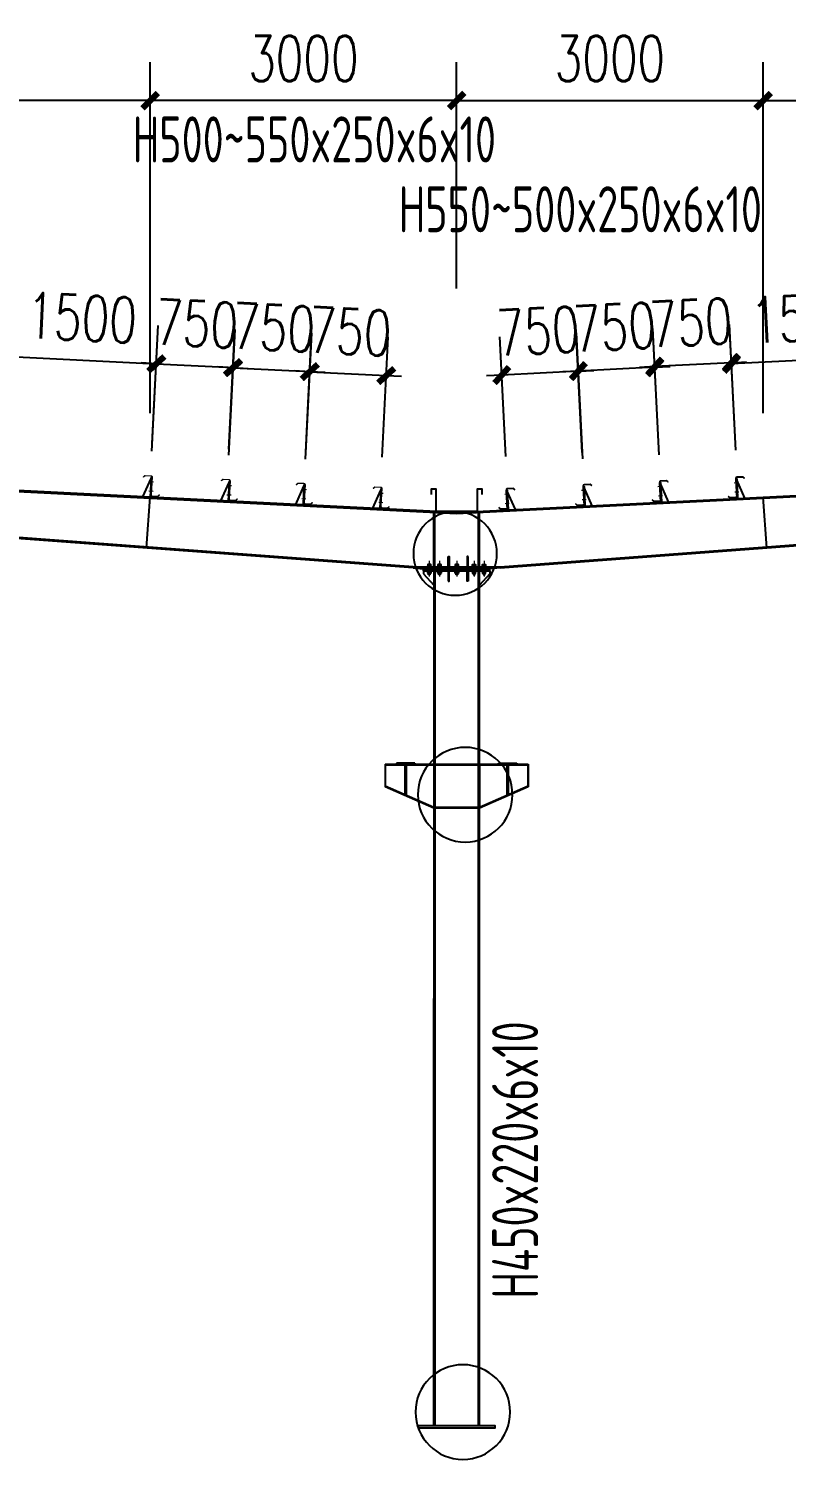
# Model space of a CAD drawing. Extents: x -33967 to 1773478, y -1022458 to -784650.
# Drawn here: x 1684235 to 1691651, y -986414 to -972405 of the extents above; entities that cross this region are included whole.
import ezdxf

# ---------------------------------------------------------------- set-up
doc = ezdxf.new("R2010")
doc.units = 0
doc.header["$LTSCALE"] = 1000
doc.header["$MEASUREMENT"] = 0
doc.linetypes.add('ACAD_ISO02W100', pattern=[15, 12, -3])
for name, color, linetype in [('14', 2, 'Continuous'), ('AXIS', 3, 'Continuous'), ('G L', 150, 'Continuous'), ('GL', 150, 'Continuous'), ('GZ', 50, 'Continuous'), ('SPACE', 7, 'Continuous'), ('TEXT', 7, 'Continuous'), ('天沟', 2, 'Continuous'), ('柱子', 30, 'Continuous'), ('檩托板', 7, 'Continuous')]:
    doc.layers.add(name, color=color, linetype=linetype)
for name, color, linetype, lineweight in [('6', 253, 'Continuous', 13), ('檩条', 30, 'Continuous', 5), ('螺栓', 15, 'Continuous', 18)]:
    doc.layers.add(name, color=color, linetype=linetype, lineweight=lineweight)
doc.styles.add('_TCH_DIM_T3', font='SIMPLEX', dxfattribs={"width": 0.705882, "bigfont": 'GBCBIG'})
doc.styles.add('TSSD_Norm', font='tssdeng.shx', dxfattribs={"bigfont": 'hztxt.shx'})
doc.dimstyles.new('TCH_150_1', dxfattribs={"dimtxt": 446.25, "dimasz": 150, "dimexe": 375, "dimexo": 450, "dimgap": 189.375, "dimtad": 1, "dimdec": 0, "dimzin": 0, "dimdsep": 46, "dimtxsty": '_TCH_DIM_T3', "dimblk": 'ARCHTICK', "dimcen": 0.09, "dimclrd": 256, "dimclre": 256, "dimclrt": 7, "dimazin": 2, "dimtfac": 1, "dimtdec": 0, "dimtix": 1, "dimtmove": 2, "dimatfit": 3, "dimfxl": 1, "dimtolj": 1, "dimtzin": 0, "dimarcsym": 0})
pattern_1 = [(180, (1860132.074, -911445.4924), (-3e-12, -6.37031987), []), (180, (1860132.074, -911448.6775), (-3e-12, -6.37031987), [3.18515994, -1.59257997])]
pattern_2 = [(180, (1860132.074, -911445.4924), (-3e-12, -6.37031987), []), (180, (1860132.074, -911448.6775), (-3e-12, -6.37031987), [3.18515994, -1.59257997])]
pattern_3 = [(180, (1859962.355, -911445.4924), (-3e-12, -6.37031987), []), (180, (1859962.355, -911448.6775), (-3e-12, -6.37031987), [3.18515994, -1.59257997])]
pattern_4 = [(180, (1859962.355, -911445.4924), (-3e-12, -6.37031987), []), (180, (1859962.355, -911448.6775), (-3e-12, -6.37031987), [3.18515994, -1.59257997])]
pattern_5 = [(180, (1859862.355, -911445.4924), (-3e-12, -6.37031987), []), (180, (1859862.355, -911448.6775), (-3e-12, -6.37031987), [3.18515994, -1.59257997])]
pattern_6 = [(180, (1859862.355, -911445.4924), (-3e-12, -6.37031987), []), (180, (1859862.355, -911448.6775), (-3e-12, -6.37031987), [3.18515994, -1.59257997])]
pattern_7 = [(180, (1860014.3554, -911445.4924), (-3e-12, -6.37031987), []), (180, (1860014.3554, -911448.6775), (-3e-12, -6.37031987), [3.18515994, -1.59257997])]
pattern_8 = [(180, (1860014.3554, -911445.4924), (-3e-12, -6.37031987), []), (180, (1860014.3554, -911448.6775), (-3e-12, -6.37031987), [3.18515994, -1.59257997])]
pattern_9 = [(180, (1859912.3554, -911445.4924), (-3e-12, -6.37031987), []), (180, (1859912.3554, -911448.6775), (-3e-12, -6.37031987), [3.18515994, -1.59257997])]
pattern_10 = [(180, (1859912.3554, -911445.4924), (-3e-12, -6.37031987), []), (180, (1859912.3554, -911448.6775), (-3e-12, -6.37031987), [3.18515994, -1.59257997])]

# ---------------------------------------------------------------- blocks, each defined once
blk = doc.blocks.new('LT')
at = {"layer": '檩托板', "elevation": 0}
for points in [[(1356482, 98210), (1356488, 98210), (1356498, 98018), (1356492, 98018)], [(1356488, 98200), (1356498, 98018), (1356568, 98022)]]:
    blk.add_lwpolyline(points, close=True, dxfattribs=at)
at = {"layer": '檩条', "color": 1, "linetype": 'Continuous'}
for p, q in [((1356504, 98171, -2), (1356464, 98169, -2)), ((1356509, 98080, -2), (1356469, 98078, -2))]:
    blk.add_line(p, q, dxfattribs=at)
at = {"layer": '檩条', "elevation": -2}
blk.add_lwpolyline([(1356481, 98215, -0.414214), (1356491, 98225), (1356547, 98228), (1356561, 98215), (1356563, 98218), (1356548, 98231), (1356488, 98228, 0.414214), (1356478, 98217), (1356488, 98041, -0.414214), (1356478, 98030), (1356423, 98027), (1356408, 98040), (1356406, 98038), (1356421, 98024), (1356481, 98027, 0.414214), (1356491, 98038), (1356481, 98215)], format="xyb", dxfattribs=at)
at = {"layer": '檩条', "color": 1, "linetype": 'Continuous'}
for points in [[(1356481, 98158, -2), (1356480, 98182, -2), (1356490, 98158, -2), (1356489, 98182, -2)], [(1356485, 98091, -2), (1356486, 98066, -2), (1356494, 98091, -2), (1356495, 98067, -2)]]:
    blk.add_solid(points, dxfattribs=at)
blk = doc.blocks.new('_ArchTick')
at = {"color": 0, "linetype": 'ByBlock', "const_width": 0.4}
blk.add_lwpolyline([(-0.5, -0.5), (0.5, 0.5)], dxfattribs=at)
blk = doc.blocks.new('*D121')
at = {"layer": 'AXIS', "lineweight": -2, "transparency": 16777216}
for p, q in [((1683946, -976393), (1684004, -975237)), ((1685445, -976468), (1685502, -975312)), ((1683985, -975612), (1685484, -975687))]:
    blk.add_line(p, q, dxfattribs=at)
at = {"layer": 'Defpoints', "color": 0, "transparency": 16777216}
for p in [(1685484, -975687), (1683924, -976843, 0), (1685422, -976917, 0)]:
    blk.add_point(p, dxfattribs=at)
at = {"layer": 'AXIS', "lineweight": -2, "transparency": 16777216, "xscale": 150, "yscale": 150, "zscale": 150}
for p, rotation in [((1683985, -975612), 177.1375947688727), ((1685484, -975687), 357.1375947688728)]:
    blk.add_blockref('_ArchTick', p, dxfattribs=dict(at, rotation=rotation))
at = {"layer": 'AXIS', "color": 7, "transparency": 16777216, "insert": (1684755, -975237), "char_height": 446.2, "attachment_point": 5, "rotation": 357.1376, "style": '_TCH_DIM_T3'}
blk.add_mtext('\\A1;1500', dxfattribs=at)
blk = doc.blocks.new('*D474')
at = {"layer": 'AXIS', "lineweight": -2, "transparency": 16777216}
for p, q in [((1692651, -976393), (1692594, -975237)), ((1691153, -976468), (1691096, -975312)), ((1692612, -975612), (1691114, -975687))]:
    blk.add_line(p, q, dxfattribs=at)
at = {"layer": 'Defpoints', "color": 0, "transparency": 16777216}
for p in [(1691114, -975687), (1691176, -976917, 0), (1692674, -976843, 0)]:
    blk.add_point(p, dxfattribs=at)
at = {"layer": 'AXIS', "lineweight": -2, "transparency": 16777216, "xscale": 150, "yscale": 150, "zscale": 150}
for p, rotation in [((1692612, -975612), 2.862405231127259), ((1691114, -975687), 182.8624052311272)]:
    blk.add_blockref('_ArchTick', p, dxfattribs=dict(at, rotation=rotation))
at = {"layer": 'AXIS', "color": 7, "transparency": 16777216, "insert": (1691843, -975237), "char_height": 446.2, "attachment_point": 5, "rotation": 2.8624, "style": '_TCH_DIM_T3'}
blk.add_mtext('\\A1;1500', dxfattribs=at)
blk = doc.blocks.new('*D475')
at = {"layer": 'AXIS', "lineweight": -2, "transparency": 16777216}
for p, q in [((1690403, -976513), (1690344, -975340)), ((1691155, -976533), (1691093, -975302)), ((1691112, -975677), (1690363, -975714)), ((1691112, -975677), (1691262, -975669)), ((1690363, -975714), (1690213, -975722))]:
    blk.add_line(p, q, dxfattribs=at)
at = {"layer": 'Defpoints', "color": 0, "transparency": 16777216}
for p in [(1690363, -975714), (1690425, -976962, 0), (1691177, -976982, 0)]:
    blk.add_point(p, dxfattribs=at)
at = {"layer": 'AXIS', "lineweight": -2, "transparency": 16777216, "xscale": 150, "yscale": 150, "zscale": 150}
for p, rotation in [((1691112, -975677), 182.8624052311272), ((1690363, -975714), 2.862405231127226)]:
    blk.add_blockref('_ArchTick', p, dxfattribs=dict(at, rotation=rotation))
at = {"layer": 'AXIS', "color": 7, "transparency": 16777216, "insert": (1690717, -975284), "char_height": 446.2, "attachment_point": 5, "rotation": 2.8624, "style": '_TCH_DIM_T3'}
blk.add_mtext('\\A1;750', dxfattribs=at)
blk = doc.blocks.new('*D478')
at = {"layer": 'AXIS', "lineweight": -2, "transparency": 16777216}
for p, q in [((1689654, -976557), (1689595, -975383)), ((1690406, -976577), (1690344, -975346)), ((1689614, -975758), (1689464, -975766)), ((1690363, -975721), (1689614, -975758)), ((1690363, -975721), (1690513, -975713))]:
    blk.add_line(p, q, dxfattribs=at)
at = {"layer": 'Defpoints', "color": 0, "transparency": 16777216}
for p in [(1689614, -975758), (1689676, -977006, 0), (1690428, -977026, 0)]:
    blk.add_point(p, dxfattribs=at)
at = {"layer": 'AXIS', "lineweight": -2, "transparency": 16777216, "xscale": 150, "yscale": 150, "zscale": 150}
for p, rotation in [((1689614, -975758), 2.862405231127226), ((1690363, -975721), 182.8624052311272)]:
    blk.add_blockref('_ArchTick', p, dxfattribs=dict(at, rotation=rotation))
at = {"layer": 'AXIS', "color": 7, "transparency": 16777216, "insert": (1689968, -975327), "char_height": 446.2, "attachment_point": 5, "rotation": 2.8624, "style": '_TCH_DIM_T3'}
blk.add_mtext('\\A1;750', dxfattribs=at)
blk = doc.blocks.new('*D479')
at = {"layer": 'AXIS', "lineweight": -2, "transparency": 16777216}
for p, q in [((1688906, -976596), (1688847, -975422)), ((1689658, -976616), (1689596, -975385)), ((1688866, -975797), (1688716, -975804)), ((1689615, -975759), (1688866, -975797)), ((1689615, -975759), (1689765, -975752))]:
    blk.add_line(p, q, dxfattribs=at)
at = {"layer": 'Defpoints', "color": 0, "transparency": 16777216}
for p in [(1688866, -975797), (1688928, -977045, 0), (1689680, -977065, 0)]:
    blk.add_point(p, dxfattribs=at)
at = {"layer": 'AXIS', "lineweight": -2, "transparency": 16777216, "xscale": 150, "yscale": 150, "zscale": 150}
for p, rotation in [((1688866, -975797), 2.862405231127226), ((1689615, -975759), 182.8624052311272)]:
    blk.add_blockref('_ArchTick', p, dxfattribs=dict(at, rotation=rotation))
at = {"layer": 'AXIS', "color": 7, "transparency": 16777216, "insert": (1689220, -975366), "char_height": 446.2, "attachment_point": 5, "rotation": 2.8624, "style": '_TCH_DIM_T3'}
blk.add_mtext('\\A1;750', dxfattribs=at)
blk = doc.blocks.new('*D484')
at = {"layer": 'AXIS', "lineweight": -2, "transparency": 16777216}
for p, q in [((1685442, -976543), (1685504, -975312)), ((1686195, -976523), (1686253, -975350)), ((1685485, -975687), (1685335, -975679)), ((1685485, -975687), (1686234, -975724)), ((1686234, -975724), (1686384, -975732))]:
    blk.add_line(p, q, dxfattribs=at)
at = {"layer": 'Defpoints', "color": 0, "transparency": 16777216}
for p in [(1686234, -975724), (1685420, -976992, 0), (1686172, -976972, 0)]:
    blk.add_point(p, dxfattribs=at)
at = {"layer": 'AXIS', "lineweight": -2, "transparency": 16777216, "xscale": 150, "yscale": 150, "zscale": 150}
for p, rotation in [((1685485, -975687), 357.1375947688728), ((1686234, -975724), 177.1375947688727)]:
    blk.add_blockref('_ArchTick', p, dxfattribs=dict(at, rotation=rotation))
at = {"layer": 'AXIS', "color": 7, "transparency": 16777216, "insert": (1685880, -975294), "char_height": 446.2, "attachment_point": 5, "rotation": 357.1376, "style": '_TCH_DIM_T3'}
blk.add_mtext('\\A1;750', dxfattribs=at)
blk = doc.blocks.new('*D485')
at = {"layer": 'AXIS', "lineweight": -2, "transparency": 16777216}
for p, q in [((1686195, -976581), (1686256, -975351)), ((1686947, -976561), (1687005, -975388)), ((1686237, -975725), (1686088, -975718)), ((1686237, -975725), (1686987, -975763)), ((1686987, -975763), (1687136, -975770))]:
    blk.add_line(p, q, dxfattribs=at)
at = {"layer": 'Defpoints', "color": 0, "transparency": 16777216}
for p in [(1686987, -975763), (1686172, -977031, 0), (1686924, -977011, 0)]:
    blk.add_point(p, dxfattribs=at)
at = {"layer": 'AXIS', "lineweight": -2, "transparency": 16777216, "xscale": 150, "yscale": 150, "zscale": 150}
for p, rotation in [((1686237, -975725), 357.1375947688728), ((1686987, -975763), 177.1375947688727)]:
    blk.add_blockref('_ArchTick', p, dxfattribs=dict(at, rotation=rotation))
at = {"layer": 'AXIS', "color": 7, "transparency": 16777216, "insert": (1686633, -975332), "char_height": 446.2, "attachment_point": 5, "rotation": 357.1376, "style": '_TCH_DIM_T3'}
blk.add_mtext('\\A1;750', dxfattribs=at)
blk = doc.blocks.new('*D486')
at = {"layer": 'AXIS', "lineweight": -2, "transparency": 16777216}
for p, q in [((1686943, -976620), (1687004, -975390)), ((1687695, -976600), (1687754, -975427)), ((1686986, -975764), (1686836, -975757)), ((1686986, -975764), (1687735, -975802)), ((1687735, -975802), (1687885, -975809))]:
    blk.add_line(p, q, dxfattribs=at)
at = {"layer": 'Defpoints', "color": 0, "transparency": 16777216}
for p in [(1687735, -975802), (1686920, -977070, 0), (1687672, -977050, 0)]:
    blk.add_point(p, dxfattribs=at)
at = {"layer": 'AXIS', "lineweight": -2, "transparency": 16777216, "xscale": 150, "yscale": 150, "zscale": 150}
for p, rotation in [((1686986, -975764), 357.1375947688728), ((1687735, -975802), 177.1375947688727)]:
    blk.add_blockref('_ArchTick', p, dxfattribs=dict(at, rotation=rotation))
at = {"layer": 'AXIS', "color": 7, "transparency": 16777216, "insert": (1687381, -975371), "char_height": 446.2, "attachment_point": 5, "rotation": 357.1376, "style": '_TCH_DIM_T3'}
blk.add_mtext('\\A1;750', dxfattribs=at)
blk = doc.blocks.new('*D2004')
at = {"layer": 'AXIS', "lineweight": -2, "transparency": 16777216}
for p, q in [((1679174, -976170), (1679174, -972735)), ((1685424, -975234), (1685424, -972735)), ((1685424, -973110), (1679174, -973110))]:
    blk.add_line(p, q, dxfattribs=at)
at = {"layer": 'Defpoints', "color": 0, "transparency": 16777216}
for p in [(1679174, -973110), (1685424, -975684, 3), (1679174, -976620, 3)]:
    blk.add_point(p, dxfattribs=at)
at = {"layer": 'AXIS', "lineweight": -2, "transparency": 16777216, "xscale": 150, "yscale": 150, "zscale": 150, "rotation": 180}
blk.add_blockref('_ArchTick', (1679174, -973110), dxfattribs=at)
at = {"layer": 'AXIS', "lineweight": -2, "transparency": 16777216, "xscale": 150, "yscale": 150, "zscale": 150}
blk.add_blockref('_ArchTick', (1685424, -973110), dxfattribs=at)
at = {"layer": 'AXIS', "color": 7, "transparency": 16777216, "insert": (1682299, -972698), "char_height": 446.2, "attachment_point": 5, "style": '_TCH_DIM_T3'}
blk.add_mtext('\\A1;6250', dxfattribs=at)
blk = doc.blocks.new('*D2005')
at = {"layer": 'AXIS', "lineweight": -2, "transparency": 16777216}
for p, q in [((1691424, -975399), (1691424, -972735)), ((1697424, -976170), (1697424, -972735)), ((1691424, -973110), (1697424, -973110))]:
    blk.add_line(p, q, dxfattribs=at)
at = {"layer": 'Defpoints', "color": 0, "transparency": 16777216}
for p in [(1697424, -973110), (1691424, -975849), (1697424, -976620, 3)]:
    blk.add_point(p, dxfattribs=at)
at = {"layer": 'AXIS', "lineweight": -2, "transparency": 16777216, "xscale": 150, "yscale": 150, "zscale": 150, "rotation": 180}
blk.add_blockref('_ArchTick', (1691424, -973110), dxfattribs=at)
at = {"layer": 'AXIS', "lineweight": -2, "transparency": 16777216, "xscale": 150, "yscale": 150, "zscale": 150}
blk.add_blockref('_ArchTick', (1697424, -973110), dxfattribs=at)
at = {"layer": 'AXIS', "color": 7, "transparency": 16777216, "insert": (1694424, -972698), "char_height": 446.2, "attachment_point": 5, "style": '_TCH_DIM_T3'}
blk.add_mtext('\\A1;6000', dxfattribs=at)
blk = doc.blocks.new('*D2012')
at = {"layer": 'AXIS', "lineweight": -2, "transparency": 16777216}
for p, q in [((1685424, -976170), (1685424, -972735)), ((1688424, -974949), (1688424, -972735)), ((1688424, -973110), (1685424, -973110))]:
    blk.add_line(p, q, dxfattribs=at)
at = {"layer": 'Defpoints', "color": 0, "transparency": 16777216}
for p in [(1685424, -973110), (1688424, -975399), (1685424, -976620, 3)]:
    blk.add_point(p, dxfattribs=at)
at = {"layer": 'AXIS', "lineweight": -2, "transparency": 16777216, "xscale": 150, "yscale": 150, "zscale": 150, "rotation": 180}
blk.add_blockref('_ArchTick', (1685424, -973110), dxfattribs=at)
at = {"layer": 'AXIS', "lineweight": -2, "transparency": 16777216, "xscale": 150, "yscale": 150, "zscale": 150}
blk.add_blockref('_ArchTick', (1688424, -973110), dxfattribs=at)
at = {"layer": 'AXIS', "color": 7, "transparency": 16777216, "insert": (1686924, -972698), "char_height": 446.2, "attachment_point": 5, "style": '_TCH_DIM_T3'}
blk.add_mtext('\\A1;3000', dxfattribs=at)
blk = doc.blocks.new('*D2006')
at = {"layer": 'AXIS', "lineweight": -2, "transparency": 16777216}
for p, q in [((1688424, -974949), (1688424, -972735)), ((1691424, -976170), (1691424, -972735)), ((1688424, -973110), (1691424, -973110))]:
    blk.add_line(p, q, dxfattribs=at)
at = {"layer": 'Defpoints', "color": 0, "transparency": 16777216}
for p in [(1691424, -973110), (1688424, -975399), (1691424, -976620, 3)]:
    blk.add_point(p, dxfattribs=at)
at = {"layer": 'AXIS', "lineweight": -2, "transparency": 16777216, "xscale": 150, "yscale": 150, "zscale": 150, "rotation": 180}
blk.add_blockref('_ArchTick', (1688424, -973110), dxfattribs=at)
at = {"layer": 'AXIS', "lineweight": -2, "transparency": 16777216, "xscale": 150, "yscale": 150, "zscale": 150}
blk.add_blockref('_ArchTick', (1691424, -973110), dxfattribs=at)
at = {"layer": 'AXIS', "color": 7, "transparency": 16777216, "insert": (1689924, -972698), "char_height": 446.2, "attachment_point": 5, "style": '_TCH_DIM_T3'}
blk.add_mtext('\\A1;3000', dxfattribs=at)

msp = doc.modelspace()

# ---------------------------------------------------------------- hatches: boundary and pattern name
at = {"layer": '螺栓'}
h = msp.add_hatch(dxfattribs=at)
h.set_pattern_fill('BRASS', color=256, scale=1.0032, angle=180, style=0)
h.set_pattern_definition(pattern_5)
h.paths.add_polyline_path([(1688145.9, -977740), (1688145.9, -977753.7), (1688166, -977753.7), (1688166, -977740)])
h = msp.add_hatch(dxfattribs=at)
h.set_pattern_fill('BRASS', color=256, scale=1.0032, angle=180, style=0)
h.set_pattern_definition(pattern_6)
h.paths.add_polyline_path([(1688145.9, -977740), (1688145.9, -977753.7), (1688166, -977753.7), (1688166, -977740)])
h = msp.add_hatch(dxfattribs=at)
h.set_pattern_fill('BRASS', color=256, scale=1.0032, angle=180, style=0)
h.set_pattern_definition(pattern_5)
h.paths.add_polyline_path([(1688145.9, -977740), (1688145.9, -977753.7), (1688166, -977753.7), (1688166, -977740)])
h = msp.add_hatch(dxfattribs=at)
h.set_pattern_fill('BRASS', color=256, scale=1.0032, angle=180, style=0)
h.set_pattern_definition(pattern_6)
h.paths.add_polyline_path([(1688145.9, -977740), (1688145.9, -977753.7), (1688166, -977753.7), (1688166, -977740)])
h = msp.add_hatch(dxfattribs=at)
h.set_pattern_fill('BRASS', color=256, scale=1.0032, angle=180, style=0)
h.set_pattern_definition(pattern_3)
h.paths.add_polyline_path([(1688245.9, -977740), (1688245.9, -977753.7), (1688266, -977753.7), (1688266, -977740)])
h = msp.add_hatch(dxfattribs=at)
h.set_pattern_fill('BRASS', color=256, scale=1.0032, angle=180, style=0)
h.set_pattern_definition(pattern_4)
h.paths.add_polyline_path([(1688245.9, -977740), (1688245.9, -977753.7), (1688266, -977753.7), (1688266, -977740)])
h = msp.add_hatch(dxfattribs=at)
h.set_pattern_fill('BRASS', color=256, scale=1.0032, angle=180, style=0)
h.set_pattern_definition(pattern_3)
h.paths.add_polyline_path([(1688245.9, -977740), (1688245.9, -977753.7), (1688266, -977753.7), (1688266, -977740)])
h = msp.add_hatch(dxfattribs=at)
h.set_pattern_fill('BRASS', color=256, scale=1.0032, angle=180, style=0)
h.set_pattern_definition(pattern_4)
h.paths.add_polyline_path([(1688245.9, -977740), (1688245.9, -977753.7), (1688266, -977753.7), (1688266, -977740)])
h = msp.add_hatch(dxfattribs=at)
h.set_pattern_fill('BRASS', color=256, scale=1.0032, angle=180, style=0)
h.set_pattern_definition(pattern_1)
h.paths.add_polyline_path([(1688415.6, -977740), (1688415.6, -977753.7), (1688435.7, -977753.7), (1688435.7, -977740)])
h = msp.add_hatch(dxfattribs=at)
h.set_pattern_fill('BRASS', color=256, scale=1.0032, angle=180, style=0)
h.set_pattern_definition(pattern_2)
h.paths.add_polyline_path([(1688415.6, -977740), (1688415.6, -977753.7), (1688435.7, -977753.7), (1688435.7, -977740)])
h = msp.add_hatch(dxfattribs=at)
h.set_pattern_fill('BRASS', color=256, scale=1.0032, angle=180, style=0)
h.set_pattern_definition(pattern_1)
h.paths.add_polyline_path([(1688415.6, -977740), (1688415.6, -977753.7), (1688435.7, -977753.7), (1688435.7, -977740)])
h = msp.add_hatch(dxfattribs=at)
h.set_pattern_fill('BRASS', color=256, scale=1.0032, angle=180, style=0)
h.set_pattern_definition(pattern_2)
h.paths.add_polyline_path([(1688415.6, -977740), (1688415.6, -977753.7), (1688435.7, -977753.7), (1688435.7, -977740)])
h = msp.add_hatch(dxfattribs=at)
h.set_pattern_fill('BRASS', color=256, scale=1.0032, angle=180, style=0)
h.set_pattern_definition(pattern_7)
h.paths.add_polyline_path([(1688604.1, -977740), (1688604.1, -977753.7), (1688584, -977753.7), (1688584, -977740)])
h = msp.add_hatch(dxfattribs=at)
h.set_pattern_fill('BRASS', color=256, scale=1.0032, angle=180, style=0)
h.set_pattern_definition(pattern_8)
h.paths.add_polyline_path([(1688604.1, -977740), (1688604.1, -977753.7), (1688584, -977753.7), (1688584, -977740)])
h = msp.add_hatch(dxfattribs=at)
h.set_pattern_fill('BRASS', color=256, scale=1.0032, angle=180, style=0)
h.set_pattern_definition(pattern_7)
h.paths.add_polyline_path([(1688604.1, -977740), (1688604.1, -977753.7), (1688584, -977753.7), (1688584, -977740)])
h = msp.add_hatch(dxfattribs=at)
h.set_pattern_fill('BRASS', color=256, scale=1.0032, angle=180, style=0)
h.set_pattern_definition(pattern_8)
h.paths.add_polyline_path([(1688604.1, -977740), (1688604.1, -977753.7), (1688584, -977753.7), (1688584, -977740)])
h = msp.add_hatch(dxfattribs=at)
h.set_pattern_fill('BRASS', color=256, scale=1.0032, angle=180, style=0)
h.set_pattern_definition(pattern_9)
h.paths.add_polyline_path([(1688702.1, -977740), (1688702.1, -977753.7), (1688682, -977753.7), (1688682, -977740)])
h = msp.add_hatch(dxfattribs=at)
h.set_pattern_fill('BRASS', color=256, scale=1.0032, angle=180, style=0)
h.set_pattern_definition(pattern_10)
h.paths.add_polyline_path([(1688702.1, -977740), (1688702.1, -977753.7), (1688682, -977753.7), (1688682, -977740)])
h = msp.add_hatch(dxfattribs=at)
h.set_pattern_fill('BRASS', color=256, scale=1.0032, angle=180, style=0)
h.set_pattern_definition(pattern_9)
h.paths.add_polyline_path([(1688702.1, -977740), (1688702.1, -977753.7), (1688682, -977753.7), (1688682, -977740)])
h = msp.add_hatch(dxfattribs=at)
h.set_pattern_fill('BRASS', color=256, scale=1.0032, angle=180, style=0)
h.set_pattern_definition(pattern_10)
h.paths.add_polyline_path([(1688702.1, -977740), (1688702.1, -977753.7), (1688682, -977753.7), (1688682, -977740)])

# ---------------------------------------------------------------- linework, layer by layer
at = {"layer": '14'}
for p, q in [((1687724, -979608), (1688199, -979608)), ((1688199, -979618), (1687724, -979618)), ((1687724, -979618), (1687724, -979818)), ((1688199, -979618), (1687724, -979618)), ((1688014, -979598), (1687834, -979598)), ((1687834, -979598), (1687834, -979608)), ((1687834, -979608), (1688014, -979608)), ((1687919, -979904.2), (1687919, -979618)), ((1687919, -979618), (1687929, -979618)), ((1687929, -979618), (1687929, -979908.6)), ((1688209, -979608), (1688639, -979608)), ((1688209, -979618), (1688209, -979608)), ((1688639, -979618), (1688209, -979618)), ((1688639, -979608), (1688639, -979618)), ((1688649, -979608), (1689124, -979608)), ((1689124, -979618), (1688649, -979618)), ((1688649, -979618), (1688649, -980028)), ((1689124, -979618), (1688649, -979618)), ((1688834, -979598), (1689014, -979598)), ((1688919, -979908.6), (1688919, -979618)), ((1688919, -979618), (1688929, -979618)), ((1688929, -979618), (1688929, -979904.2)), ((1689124, -979818), (1689124, -979618)), ((1687724, -979818), (1688199, -980028)), ((1687724, -979818), (1688199, -980028)), ((1688199, -980038), (1687724, -979828)), ((1687929, -979908.6), (1687919, -979904.2)), ((1688649, -980028), (1689124, -979818)), ((1688649, -980028), (1689124, -979818)), ((1689124, -979828), (1688649, -980038)), ((1688929, -979904.2), (1688919, -979908.6)), ((1688209, -980028), (1688639, -980028)), ((1688209, -980038), (1688209, -980028)), ((1688639, -980038), (1688209, -980038)), ((1688639, -980028), (1688639, -980038))]:
    msp.add_line(p, q, dxfattribs=at)
at = {"layer": '14', "const_width": 0.45}
msp.add_lwpolyline([(1688199, -980058), (1688199, -979618)], dxfattribs=at)
at = {"layer": '6', "linetype": 'ACAD_ISO02W100', "ltscale": 2}
for p, q in [((1688156, -977617.5), (1688156, -977769.8)), ((1688256, -977617.5), (1688256, -977769.8)), ((1688425.7, -977617.5), (1688425.7, -977769.8)), ((1688594, -977617.5), (1688594, -977769.8)), ((1688692, -977617.5), (1688692, -977769.8))]:
    msp.add_line(p, q, dxfattribs=at)
at = {"layer": 'AXIS'}
for points in [[(1688818.3, -977544.1, 1), (1688000.3, -977544.1, 1)], [(1688970.8, -979906, 1), (1688044.2, -979906, 1)], [(1688948, -985950.6, 1), (1688021.4, -985950.6, 1)]]:
    msp.add_lwpolyline(points, format="xyb", close=True, dxfattribs=at)
at = {"layer": 'G L'}
for p, q in [((1685387.2, -977489.7), (1685423.9, -976992.5)), ((1691460.7, -977489.7), (1691423.9, -976992.5))]:
    msp.add_line(p, q, dxfattribs=at)
for points in [[(1688423.9, -977142.5), (1679173.9, -976680)], [(1679173.9, -976690), (1688423.9, -977152.5), (1697423.9, -976702.5)], [(1688423.9, -977142.5), (1697423.9, -976692.5)], [(1687999, -977673.8), (1679173.9, -977020.4)], [(1687999, -977683.8), (1679173.9, -977030.4)], [(1688849, -977673.7), (1697423.9, -977032.9)], [(1688849, -977683.7), (1697423.9, -977042.9)]]:
    msp.add_lwpolyline(points, dxfattribs=at)
at = {"layer": 'GL'}
for p, q in [((1688199, -977673.7), (1688199, -977141.3)), ((1688209, -977673.7), (1688209, -977141.8)), ((1688639, -977673.7), (1688639, -977141.7)), ((1688649, -977673.7), (1688649, -977141.2)), ((1687999, -977683.7), (1687999, -977673.7)), ((1687999, -977673.7), (1688849, -977673.7)), ((1687999, -977683.7), (1688099, -977693.7)), ((1688099, -977713.7), (1688099, -977693.7)), ((1688099, -977693.7), (1688749, -977693.7)), ((1688099, -977713.7), (1688749, -977713.7)), ((1688099, -977713.7), (1688099, -977743.7)), ((1688099, -977743.7), (1688199, -977853.7)), ((1688749, -977743.7), (1688649, -977853.7)), ((1688849, -977683.7), (1688749, -977693.7)), ((1688749, -977713.7), (1688749, -977693.7)), ((1688749, -977713.7), (1688749, -977743.7)), ((1688849, -977683.7), (1688849, -977673.7))]:
    msp.add_line(p, q, dxfattribs=at)
for points in [[(1688341.2, -977573.7), (1688351.2, -977573.7), (1688351.2, -977673.7), (1688341.2, -977673.7)], [(1688535.4, -977573.7), (1688525.4, -977573.7), (1688525.4, -977673.7), (1688535.4, -977673.7)], [(1688341.2, -977813.7), (1688351.2, -977813.7), (1688351.2, -977713.7), (1688341.2, -977713.7)], [(1688535.4, -977813.7), (1688525.4, -977813.7), (1688525.4, -977713.7), (1688535.4, -977713.7)]]:
    msp.add_lwpolyline(points, close=True, dxfattribs=at)
at = {"layer": 'GZ'}
for p, q in [((1687724, -979608), (1687724, -979828)), ((1688014, -979598), (1688014, -979608)), ((1688834, -979608), (1688834, -979598)), ((1689014, -979598), (1689014, -979608)), ((1689124, -979608), (1689124, -979828))]:
    msp.add_line(p, q, dxfattribs=at)
for points in [[(1688649, -977713.7), (1688199, -977713.7), (1688198.9, -986083), (1688648.9, -986083), (1688649, -977683.7)], [(1688209, -977713.7), (1688639, -977713.7)]]:
    msp.add_lwpolyline(points, dxfattribs=at)
msp.add_lwpolyline([(1688639, -977713.7), (1688209, -977713.7), (1688208.9, -986083), (1688638.9, -986083)], close=True, dxfattribs=at)
at = {"layer": 'GZ', "color": 141, "true_color": 0xadddf7}
msp.add_lwpolyline([(1688048.9, -986083), (1688798.9, -986083), (1688798.9, -986108), (1688048.9, -986108)], close=True, dxfattribs=at)
at = {"layer": '天沟', "linetype": 'ByBlock'}
msp.add_lwpolyline([(1688673.4, -976965.1), (1688673.4, -976915.1), (1688623.4, -976915.1), (1688623.4, -977132.5), (1688223.4, -977132.5), (1688223.4, -976915.9), (1688173.4, -976915.9), (1688173.4, -976965.9)], dxfattribs=at)
at = {"layer": '柱子'}
msp.add_line((1688209, -979608), (1688639, -979608), dxfattribs=at)
at = {"layer": '螺栓'}
for p, q in [((1688131.9, -977673.7), (1688131.9, -977667.6)), ((1688131.9, -977673.7), (1688131.9, -977667.6)), ((1688131.9, -977673.7), (1688131.9, -977667.6)), ((1688131.9, -977673.7), (1688131.9, -977667.6)), ((1688174, -977651.6), (1688137.9, -977651.6)), ((1688145.9, -977667.6), (1688145.9, -977713.7)), ((1688146.9, -977667.6), (1688146.9, -977651.6)), ((1688165, -977667.6), (1688165, -977651.6)), ((1688166, -977667.6), (1688166, -977713.7)), ((1688231.9, -977673.7), (1688231.9, -977667.6)), ((1688231.9, -977673.7), (1688231.9, -977667.6)), ((1688231.9, -977673.7), (1688231.9, -977667.6)), ((1688231.9, -977673.7), (1688231.9, -977667.6)), ((1688274, -977651.6), (1688237.9, -977651.6)), ((1688245.9, -977667.6), (1688245.9, -977713.7)), ((1688246.9, -977667.6), (1688246.9, -977651.6)), ((1688265, -977667.6), (1688265, -977651.6)), ((1688266, -977667.6), (1688266, -977713.7)), ((1688401.6, -977673.7), (1688401.6, -977667.6)), ((1688401.6, -977673.7), (1688401.6, -977667.6)), ((1688401.6, -977673.7), (1688401.6, -977667.6)), ((1688401.6, -977673.7), (1688401.6, -977667.6)), ((1688443.7, -977651.6), (1688407.6, -977651.6)), ((1688415.6, -977667.6), (1688415.6, -977713.7)), ((1688416.7, -977667.6), (1688416.7, -977651.6)), ((1688434.7, -977667.6), (1688434.7, -977651.6)), ((1688435.7, -977667.6), (1688435.7, -977713.7)), ((1688576, -977651.6), (1688612.1, -977651.6)), ((1688584, -977667.6), (1688584, -977713.7)), ((1688585, -977667.6), (1688585, -977651.6)), ((1688603.1, -977667.6), (1688603.1, -977651.6)), ((1688604.1, -977667.6), (1688604.1, -977713.7)), ((1688618.1, -977673.7), (1688618.1, -977667.6)), ((1688618.1, -977673.7), (1688618.1, -977667.6)), ((1688618.1, -977673.7), (1688618.1, -977667.6)), ((1688618.1, -977673.7), (1688618.1, -977667.6)), ((1688674, -977651.6), (1688710.1, -977651.6)), ((1688682, -977667.6), (1688682, -977713.7)), ((1688683, -977667.6), (1688683, -977651.6)), ((1688701.1, -977667.6), (1688701.1, -977651.6)), ((1688702.1, -977667.6), (1688702.1, -977713.7)), ((1688716.1, -977673.7), (1688716.1, -977667.6)), ((1688716.1, -977673.7), (1688716.1, -977667.6)), ((1688716.1, -977673.7), (1688716.1, -977667.6)), ((1688716.1, -977673.7), (1688716.1, -977667.6)), ((1688174, -977735.7), (1688137.9, -977735.7)), ((1688146.9, -977735.7), (1688146.9, -977719.7)), ((1688165, -977735.7), (1688165, -977719.7)), ((1688274, -977735.7), (1688237.9, -977735.7)), ((1688246.9, -977735.7), (1688246.9, -977719.7)), ((1688265, -977735.7), (1688265, -977719.7)), ((1688443.7, -977735.7), (1688407.6, -977735.7)), ((1688416.7, -977735.7), (1688416.7, -977719.7)), ((1688434.7, -977735.7), (1688434.7, -977719.7)), ((1688576, -977735.7), (1688612.1, -977735.7)), ((1688585, -977735.7), (1688585, -977719.7)), ((1688603.1, -977735.7), (1688603.1, -977719.7)), ((1688674, -977735.7), (1688710.1, -977735.7)), ((1688683, -977735.7), (1688683, -977719.7)), ((1688701.1, -977735.7), (1688701.1, -977719.7))]:
    msp.add_line(p, q, dxfattribs=at)
for points in [[(1688180, -977667.6), (1688180, -977673.7), (1688131.9, -977673.7), (1688131.9, -977667.6)], [(1688280, -977667.6), (1688280, -977673.7), (1688231.9, -977673.7), (1688231.9, -977667.6)], [(1688449.8, -977667.6), (1688449.8, -977673.7), (1688401.6, -977673.7), (1688401.6, -977667.6)], [(1688569.9, -977667.6), (1688569.9, -977673.7), (1688618.1, -977673.7), (1688618.1, -977667.6)], [(1688667.9, -977667.6), (1688667.9, -977673.7), (1688716.1, -977673.7), (1688716.1, -977667.6)], [(1688180, -977713.7), (1688180, -977719.7), (1688131.9, -977719.7), (1688131.9, -977713.7)], [(1688280, -977713.7), (1688280, -977719.7), (1688231.9, -977719.7), (1688231.9, -977713.7)], [(1688449.8, -977713.7), (1688449.8, -977719.7), (1688401.6, -977719.7), (1688401.6, -977713.7)], [(1688569.9, -977713.7), (1688569.9, -977719.7), (1688618.1, -977719.7), (1688618.1, -977713.7)], [(1688667.9, -977713.7), (1688667.9, -977719.7), (1688716.1, -977719.7), (1688716.1, -977713.7)]]:
    msp.add_lwpolyline(points, close=True, dxfattribs=at)
for points in [[(1688174, -977667.6), (1688174, -977651.6), (1688169.8, -977647.3), (1688142.2, -977647.3), (1688137.9, -977651.6), (1688137.9, -977667.6)], [(1688274, -977667.6), (1688274, -977651.6), (1688269.8, -977647.3), (1688242.2, -977647.3), (1688237.9, -977651.6), (1688237.9, -977667.6)], [(1688443.7, -977667.6), (1688443.7, -977651.6), (1688439.5, -977647.3), (1688411.9, -977647.3), (1688407.6, -977651.6), (1688407.6, -977667.6)], [(1688576, -977667.6), (1688576, -977651.6), (1688580.2, -977647.3), (1688607.8, -977647.3), (1688612.1, -977651.6), (1688612.1, -977667.6)], [(1688674, -977667.6), (1688674, -977651.6), (1688678.2, -977647.3), (1688705.8, -977647.3), (1688710.1, -977651.6), (1688710.1, -977667.6)], [(1688174, -977719.7), (1688174, -977735.7), (1688169.8, -977740), (1688142.2, -977740), (1688137.9, -977735.7), (1688137.9, -977719.7)], [(1688166, -977740), (1688166, -977753.7), (1688145.9, -977753.7), (1688145.9, -977740)], [(1688274, -977719.7), (1688274, -977735.7), (1688269.8, -977740), (1688242.2, -977740), (1688237.9, -977735.7), (1688237.9, -977719.7)], [(1688266, -977740), (1688266, -977753.7), (1688245.9, -977753.7), (1688245.9, -977740)], [(1688443.7, -977719.7), (1688443.7, -977735.7), (1688439.5, -977740), (1688411.9, -977740), (1688407.6, -977735.7), (1688407.6, -977719.7)], [(1688435.7, -977740), (1688435.7, -977753.7), (1688415.6, -977753.7), (1688415.6, -977740)], [(1688576, -977719.7), (1688576, -977735.7), (1688580.2, -977740), (1688607.8, -977740), (1688612.1, -977735.7), (1688612.1, -977719.7)], [(1688584, -977740), (1688584, -977753.7), (1688604.1, -977753.7), (1688604.1, -977740)], [(1688674, -977719.7), (1688674, -977735.7), (1688678.2, -977740), (1688705.8, -977740), (1688710.1, -977735.7), (1688710.1, -977719.7)], [(1688682, -977740), (1688682, -977753.7), (1688702.1, -977753.7), (1688702.1, -977740)]]:
    msp.add_lwpolyline(points, dxfattribs=at)

# ---------------------------------------------------------------- block references
at = {"layer": 'SPACE', "xscale": -1, "rotation": 0.1868720425198944}
for p in [(3042234.3, -1070585.9, -0.3), (3042997.2, -1070624.1, -0.3), (3043730.8, -1070660.8, -0.3), (3044482.8, -1070698.4, -0.3)]:
    msp.add_blockref('LT', p, dxfattribs=at)
at = {"layer": 'SPACE', "rotation": 359.81312795748}
for p in [(334363.5, -1070598.4, -0.3), (332117.8, -1070710.7, -0.3), (332869.4, -1070673.1, -0.3), (333617.6, -1070635.7, -0.3)]:
    msp.add_blockref('LT', p, dxfattribs=at)

# ---------------------------------------------------------------- texts
at = {"layer": 'TEXT', "style": 'TSSD_Norm', "width": 0.7}
for s, p in [('H500~550x250x6x10', (1685253.6, -973714.7, -2.6)), ('H550~500x250x6x10', (1687856.6, -974398.8, -2.6))]:
    msp.add_text(s, height=450, dxfattribs=at).set_placement(p)
msp.add_text('H450x220x6x10', height=450, rotation=90, dxfattribs=at).set_placement((1689221.1, -984838.4, -1.3))

# ---------------------------------------------------------------- dimensions: what is measured, and where the dimension line sits
at = {"layer": 'AXIS'}
for base, p1, p2, angle, picture, middle in [((1679173.9, -973110.5, -2.6), (1685423.9, -975683.7), (1679173.9, -976619.9), 180, '*D2004', (1682298.9, -972698, -2.6)), ((1685423.9, -973110.5, -2.6), (1688423.9, -975399.2, -2.6), (1685423.9, -976619.9), 180, '*D2012', (1686923.9, -972698, -2.6)), ((1685483.6, -975686.8, 0), (1683923.9, -976842.6), (1685422.1, -976917.5), 177.13759, '*D121', (1684755.1, -975237.4, 0)), ((1686234.5, -975724.3, 0), (1685419.9, -976992.5), (1686172.1, -976972.5), 177.13759, '*D484', (1685880.4, -975293.6, 0)), ((1690362.9, -975714.4, 0), (1691177.4, -976982.5), (1690425.3, -976962.5), 2.86241, '*D475', (1690716.9, -975283.6, 0)), ((1691114.3, -975686.8, 0), (1692673.9, -976842.6), (1691175.8, -976917.5), 2.86241, '*D474', (1691842.7, -975237.4, 0)), ((1686986.6, -975762.7, 0), (1686172.1, -977030.9), (1686924.2, -977010.9), 177.13759, '*D485', (1686632.6, -975332, 0)), ((1687734.9, -975801.6, 0), (1686920.3, -977069.7), (1687672.4, -977049.7), 177.13759, '*D486', (1687380.8, -975370.8, 0)), ((1688865.7, -975796.8, -0.1), (1689680.3, -977065, 0), (1688928.1, -977045, 0), 2.86241, '*D479', (1689219.8, -975366.1, -0.1)), ((1689613.9, -975758, -0.1), (1690428.5, -977026.2, 0), (1689676.3, -977006.2, 0), 2.86241, '*D478', (1689968, -975327.3, -0.1))]:
    dim = msp.add_linear_dim(base=base, p1=p1, p2=p2, angle=angle, dimstyle='TCH_150_1', dxfattribs=at)
    dim.commit()
    dim.dimension.update_dxf_attribs({"geometry": picture, "text_midpoint": middle})
for base, p1, p2, picture, middle in [((1691423.9, -973110.5, -2.6), (1688423.9, -975399.2, -2.6), (1691423.9, -976619.9), '*D2006', (1689923.9, -972698, -2.6)), ((1697423.9, -973110.5, -2.6), (1691423.9, -975849.2, -2.6), (1697423.9, -976619.9), '*D2005', (1694423.9, -972698, -2.6))]:
    dim = msp.add_linear_dim(base=base, p1=p1, p2=p2, dimstyle='TCH_150_1', dxfattribs=at)
    dim.commit()
    dim.dimension.update_dxf_attribs({"geometry": picture, "text_midpoint": middle})

doc.saveas('drawing.dxf')
